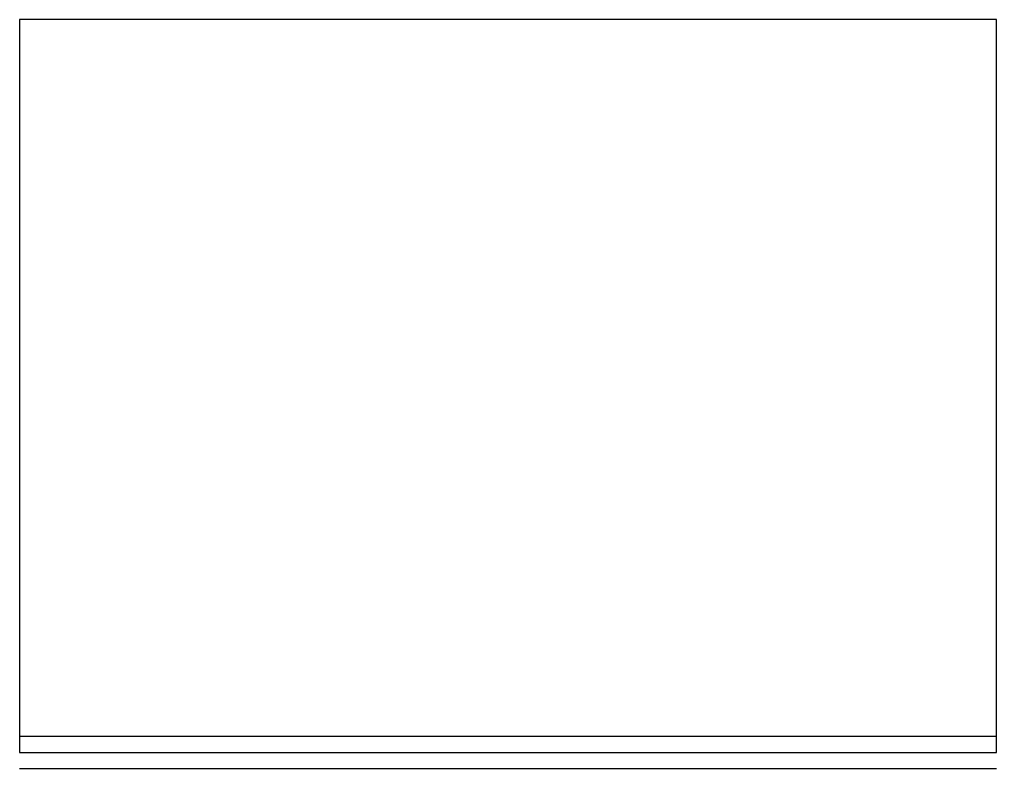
# Model space of a CAD drawing. Units: millimetres at full size, sheet at 1:50. Extents: x -1820 to 1820, y -1425 to 1365.
import ezdxf

# ---------------------------------------------------------------- set-up
doc = ezdxf.new("R2010")
doc.units = ezdxf.units.MM
doc.header["$LTSCALE"] = 50
doc.layers.add('0-1_壁', color=7, linetype='Continuous')

msp = doc.modelspace()

# ---------------------------------------------------------------- linework, layer by layer
at = {"layer": '0-1_壁'}
for p, q in [((-1820, -1305), (1820, -1305)), ((-1820, -1425), (1820, -1425))]:
    msp.add_line(p, q, dxfattribs=at)
msp.add_lwpolyline([(-1820, -1365), (1820, -1365), (1820, 1365), (-1820, 1365)], close=True, dxfattribs=at)

doc.saveas('drawing.dxf')
